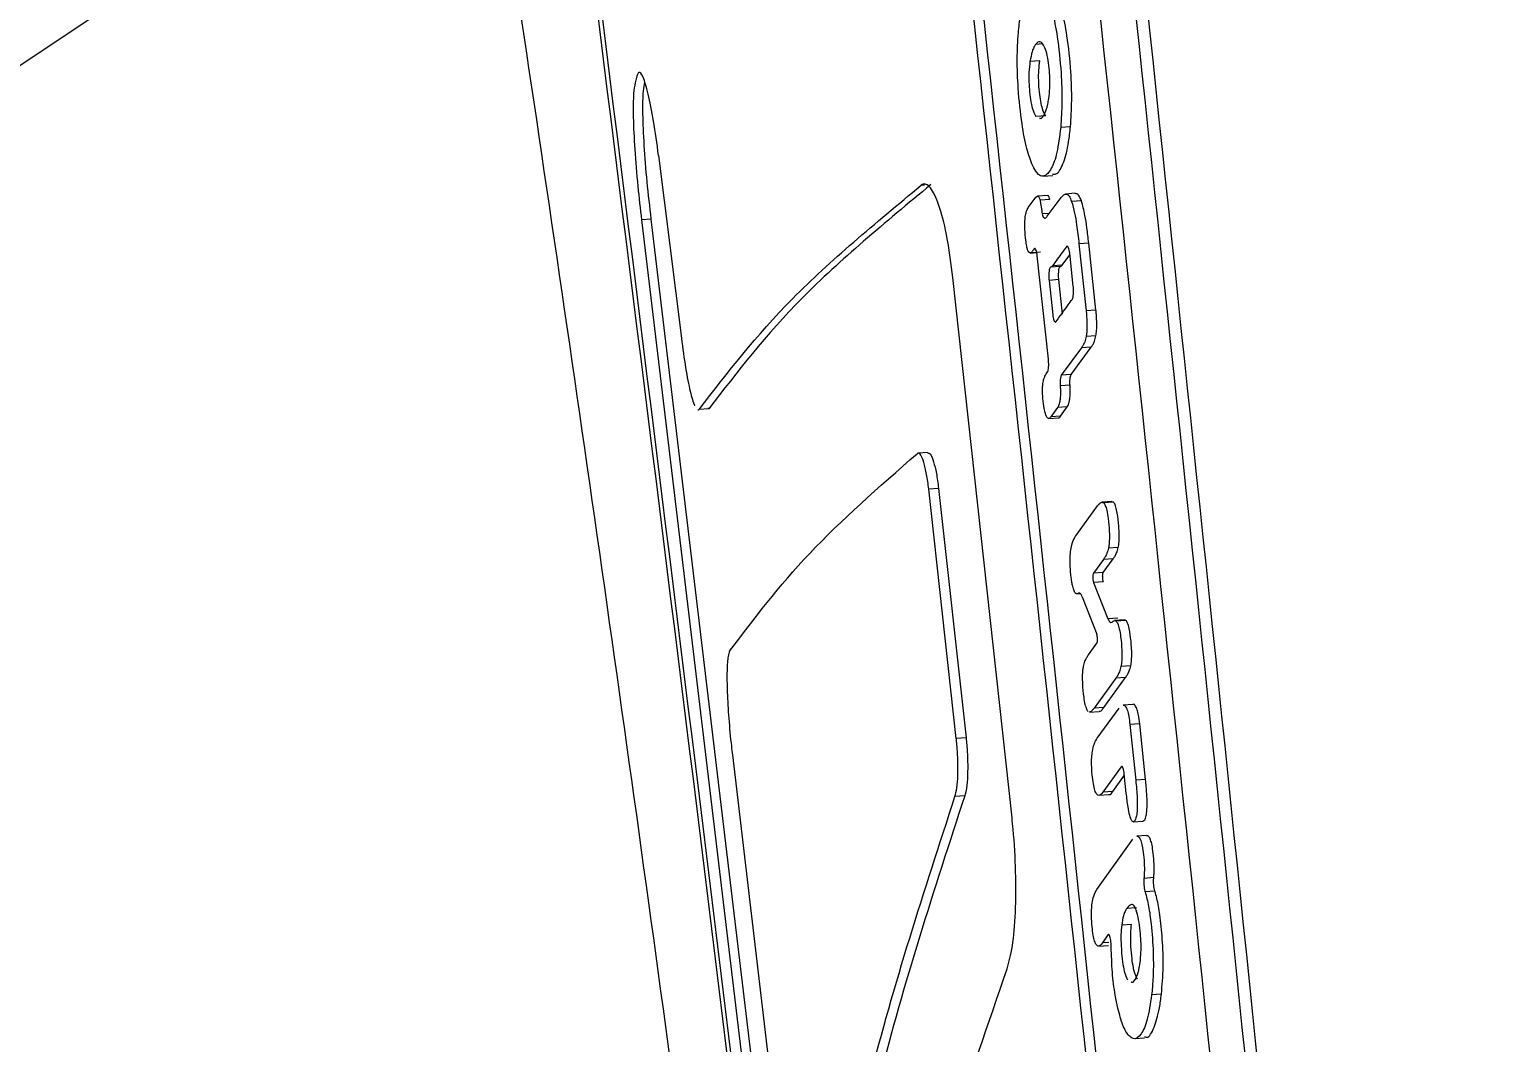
# Model space of a CAD drawing. Header units: millimetres. Extents: x -6523 to 7556, y -5559 to 6101.
# Drawn here: x -2133.5 to -2103.78, y 761.68 to 782.39 of the extents above; entities that cross this region are included whole.
import ezdxf

# ---------------------------------------------------------------- set-up
doc = ezdxf.new("R2010")
doc.units = ezdxf.units.MM
doc.layers.add('DIKOM_ОБЪЕКТ', color=7, linetype='Continuous')
doc.layers.add('DIKOM_РАЗМЕР_ЗОНА', color=7, linetype='Continuous')
doc.styles.add('style1', font='arial.ttf', dxfattribs={"width": 0.8})
doc.dimstyles.new('1-50', dxfattribs={"dimtxt": 300, "dimasz": 200, "dimexe": 100, "dimexo": 0, "dimgap": 100, "dimtad": 1, "dimtxsty": 'style1', "dimcen": 200, "dimclrd": 7, "dimclre": 7, "dimclrt": 7, "dimadec": 1, "dimazin": 2, "dimtfac": 1, "dimtmove": 0, "dimatfit": 2, "dimfxl": 0, "dimlwd": 25, "dimlwe": 18, "dimarcsym": 0})

# ---------------------------------------------------------------- blocks, each defined once
blk = doc.blocks.new('*D13')
at = {"layer": 'Defpoints', "color": 0, "transparency": 16777216}
for p in [(-2358.182, 6101.03), (4341.706, -4605.145), (7455.882, -4605.145)]:
    blk.add_point(p, dxfattribs=at)
at = {"layer": 'DIKOM_РАЗМЕР_ЗОНА', "color": 7, "lineweight": 18, "transparency": 16777216}
for p, q in [((-2358.182, 6101.03), (7555.882, 6101.03)), ((4341.706, -4605.145), (7555.882, -4605.145))]:
    blk.add_line(p, q, dxfattribs=at)
at = {"layer": 'DIKOM_РАЗМЕР_ЗОНА', "color": 7, "lineweight": 25, "transparency": 16777216}
blk.add_line((7455.882, 5701.03), (7455.882, -4205.145), dxfattribs=at)
at = {"layer": 'DIKOM_РАЗМЕР_ЗОНА', "color": 7, "transparency": 16777216}
for points in [[(7389.215, 5701.03), (7522.548, 5701.03), (7455.882, 6101.03)], [(7389.215, -4205.145), (7522.548, -4205.145), (7455.882, -4605.145)]]:
    blk.add_solid(points, dxfattribs=at)
at = {"layer": 'DIKOM_РАЗМЕР_ЗОНА', "color": 7, "transparency": 16777216, "insert": (7222.71, 375.606), "char_height": 300, "attachment_point": 5, "rotation": 90, "style": 'style1'}
blk.add_mtext('10700', dxfattribs=at)

msp = doc.modelspace()

# ---------------------------------------------------------------- linework, layer by layer
at = {"layer": 'DIKOM_ОБЪЕКТ', "color": 7, "linetype": 'Continuous', "lineweight": 15}
for p, q in [((-2112.794, 782.093), (-2112.941, 782.083)), ((-2112.855, 781.744), (-2113.055, 781.73)), ((-2121.086, 781.431), (-2121.122, 781.297)), ((-2112.734, 780.623), (-2112.934, 780.609)), ((-2112.228, 780.4), (-2112.428, 780.386)), ((-2120.642, 779.813), (-2120.177, 776.082)), ((-2115.208, 779.209), (-2115.279, 779.204)), ((-2112.791, 779.389), (-2112.591, 779.403)), ((-2113.09, 778.748), (-2112.951, 778.943)), ((-2112.703, 778.995), (-2112.903, 778.981)), ((-2112.649, 778.91), (-2112.849, 778.896)), ((-2112.704, 778.57), (-2112.421, 778.956)), ((-2112.13, 779.039), (-2112.33, 779.025)), ((-2112.661, 778.629), (-2112.805, 778.619)), ((-2112.004, 778.887), (-2112.204, 778.873)), ((-2120.79, 778.508), (-2120.988, 778.494)), ((-2120.988, 778.494), (-2116.549, 741.355)), ((-2116.35, 741.369), (-2120.79, 778.508)), ((-2111.855, 778.023), (-2112.055, 778.009)), ((-2111.708, 776.649), (-2111.855, 778.023)), ((-2113.048, 777.819), (-2112.917, 777.828)), ((-2112.838, 777.836), (-2113.038, 777.822)), ((-2112.678, 775.647), (-2112.906, 777.759)), ((-2112.395, 777.573), (-2112.24, 777.784)), ((-2112.284, 777.943), (-2112.315, 777.941)), ((-2112.17, 777.133), (-2112.236, 777.757)), ((-2112.055, 778.009), (-2111.909, 776.636)), ((-2112.437, 777.541), (-2112.637, 777.527)), ((-2112.395, 777.573), (-2112.595, 777.559)), ((-2113.422, 766.275), (-2114.629, 777.321)), ((-2112.465, 777.275), (-2112.665, 777.261)), ((-2112.665, 777.261), (-2112.59, 776.558)), ((-2112.39, 776.572), (-2112.465, 777.275)), ((-2111.708, 776.649), (-2111.909, 776.636)), ((-2111.708, 776.127), (-2111.908, 776.113)), ((-2112.005, 775.88), (-2112.415, 775.32)), ((-2112.215, 775.334), (-2111.805, 775.894)), ((-2111.805, 775.894), (-2112.005, 775.88)), ((-2112.237, 775.12), (-2112.437, 775.106)), ((-2112.215, 775.334), (-2112.415, 775.32)), ((-2119.613, 774.638), (-2119.811, 774.625)), ((-2119.613, 774.638), (-2119.639, 774.647)), ((-2112.672, 774.436), (-2112.472, 774.45)), ((-2112.493, 774.661), (-2112.629, 774.47)), ((-2112.429, 774.484), (-2112.629, 774.47)), ((-2112.293, 774.675), (-2112.493, 774.661)), ((-2112.429, 774.484), (-2112.293, 774.675)), ((-2115.142, 773.742), (-2115.341, 773.728)), ((-2114.924, 773.008), (-2115.123, 772.994)), ((-2114.56, 767.899), (-2115.123, 772.994)), ((-2114.924, 773.008), (-2114.361, 767.913)), ((-2111.382, 772.742), (-2111.583, 772.728)), ((-2111.351, 772.731), (-2111.552, 772.717)), ((-2111.351, 772.731), (-2111.382, 772.737)), ((-2112.121, 772.038), (-2111.673, 772.654)), ((-2111.252, 771.803), (-2111.452, 771.79)), ((-2111.556, 771.554), (-2111.759, 771.278)), ((-2111.559, 771.292), (-2111.356, 771.568)), ((-2111.356, 771.568), (-2111.556, 771.554)), ((-2111.559, 771.292), (-2111.759, 771.278)), ((-2111.555, 771.101), (-2111.755, 771.087)), ((-2111.755, 771.087), (-2111.463, 770.347)), ((-2112.096, 770.856), (-2112.032, 770.861)), ((-2111.988, 770.795), (-2111.69, 770.033)), ((-2111.263, 770.361), (-2111.463, 770.347)), ((-2111.126, 770.322), (-2111.327, 770.308)), ((-2111.096, 770.311), (-2111.296, 770.297)), ((-2111.862, 769.606), (-2111.689, 769.846)), ((-2111.301, 769.134), (-2111.747, 768.518)), ((-2111.547, 768.532), (-2111.101, 769.148)), ((-2111.101, 769.148), (-2111.301, 769.134)), ((-2110.996, 769.384), (-2111.196, 769.37)), ((-2111.547, 768.532), (-2111.747, 768.518)), ((-2111.681, 767.903), (-2111.236, 768.519)), ((-2110.954, 768.596), (-2111.154, 768.582)), ((-2111.839, 768.438), (-2111.639, 768.452)), ((-2114.361, 767.913), (-2114.56, 767.899)), ((-2110.814, 768.201), (-2111.014, 768.187)), ((-2111.014, 768.187), (-2110.894, 767.045)), ((-2110.694, 767.059), (-2110.814, 768.201)), ((-2119.134, 767.565), (-2117.801, 756.32)), ((-2111.191, 767.321), (-2111.565, 766.802)), ((-2111.171, 767.322), (-2111.191, 767.321)), ((-2111.365, 766.816), (-2111.126, 767.148)), ((-2111.088, 766.782), (-2111.129, 767.175)), ((-2110.694, 767.059), (-2110.894, 767.045)), ((-2114.388, 766.729), (-2114.587, 766.715)), ((-2111.645, 766.738), (-2111.445, 766.752)), ((-2111.365, 766.816), (-2111.565, 766.802)), ((-2110.947, 766.196), (-2110.747, 766.21)), ((-2111.688, 764.812), (-2110.954, 765.84)), ((-2110.674, 765.916), (-2110.874, 765.902)), ((-2110.527, 765.056), (-2110.727, 765.042)), ((-2110.504, 764.778), (-2110.704, 764.764)), ((-2110.878, 764.44), (-2111.078, 764.426)), ((-2110.982, 764.098), (-2111.182, 764.084)), ((-2111.462, 763.885), (-2111.576, 763.721)), ((-2111.447, 763.886), (-2111.462, 763.885)), ((-2111.654, 763.657), (-2111.454, 763.671)), ((-2111.447, 763.73), (-2111.576, 763.721)), ((-2110.37, 762.676), (-2110.57, 762.662)), ((-2110.915, 761.766), (-2110.714, 761.78))]:
    msp.add_line(p, q, dxfattribs=at)
at = {"layer": 'DIKOM_ОБЪЕКТ', "color": 7, "linetype": 'Continuous', "lineweight": 15, "flags": 128}
msp.add_lwpolyline([(-2125.148, 793.659), (-2125.096, 792.271), (-2125.385, 790.71), (-2126.032, 789.119), (-2127.031, 787.513), (-2128.373, 785.906), (-2130.046, 784.314), (-2132.035, 782.75), (-2134.321, 781.229), (-2136.884, 779.764), (-2139.701, 778.37), (-2142.745, 777.059), (-2145.988, 775.842), (-2149.402, 774.732), (-2152.956, 773.737), (-2156.616, 772.867)], dxfattribs=at)
at = {"layer": 'DIKOM_ОБЪЕКТ', "color": 7, "linetype": 'Continuous', "lineweight": 15}
for points, knots in [([(-2101.535, 688.066), (-2102.477, 698.982), (-2105.666, 735.93), (-2109.588, 772.827), (-2112.351, 798.823)], [0, 0, 0, 0, 0.295436, 1, 1, 1, 1]), ([(-2101.776, 688.066), (-2102.709, 698.893), (-2105.883, 735.752), (-2109.805, 772.559), (-2112.576, 798.554)], [0, 0, 0, 0, 0.2937248, 1, 1, 1, 1]), ([(-2125.935, 798.509), (-2125.478, 795.672), (-2124.43, 789.168), (-2122.867, 778.797), (-2121.232, 767.425), (-2119.664, 755.862), (-2118.162, 744.125), (-2116.73, 732.22), (-2115.369, 720.159), (-2114.087, 707.945), (-2113.029, 697.244), (-2112.434, 690.578), (-2112.209, 688.066)], [0, 0, 0, 0, 0.081496, 0.186806, 0.29255, 0.398703, 0.505243, 0.612145, 0.719386, 0.826945, 0.934799, 1, 1, 1, 1]), ([(-2102.484, 688.066), (-2103.387, 698.625), (-2106.519, 735.218), (-2110.443, 771.755), (-2113.235, 797.75)], [0, 0, 0, 0, 0.288549, 1, 1, 1, 1]), ([(-2104.828, 688.066), (-2105.679, 697.657), (-2107.653, 719.882), (-2111.141, 754.714), (-2113.909, 779.944), (-2115.292, 792.558)], [0, 0, 0, 0, 0.275129, 0.637564, 1, 1, 1, 1]), ([(-2115.093, 792.572), (-2113.709, 779.961), (-2110.943, 754.739), (-2107.454, 719.902), (-2105.479, 697.669), (-2104.627, 688.066)], [0, 0, 0, 0, 0.362286, 0.724572, 1, 1, 1, 1]), ([(-2122.253, 790.071), (-2122.286, 789.882), (-2122.362, 789.457), (-2122.366, 788.134), (-2122.265, 786.301), (-2122.084, 784.285), (-2121.924, 782.992), (-2121.85, 782.395)], [0, 0, 0, 0, 0.171946, 0.386298, 0.600792, 0.815558, 1, 1, 1, 1]), ([(-2113.293, 782.322), (-2113.28, 782.44), (-2113.25, 782.737), (-2113.17, 783.05), (-2113.098, 783.17), (-2113.067, 783.22)], [0, 0, 0, 0, 0.274835, 0.694603, 1, 1, 1, 1]), ([(-2112.72, 783.089), (-2112.677, 782.982), (-2112.592, 782.767), (-2112.485, 782.2), (-2112.418, 781.563), (-2112.393, 780.905), (-2112.417, 780.558), (-2112.428, 780.386)], [0, 0, 0, 0, 0.1922442, 0.384875, 0.6283469, 0.8166277, 1, 1, 1, 1]), ([(-2112.228, 780.4), (-2112.216, 780.575), (-2112.193, 780.924), (-2112.218, 781.585), (-2112.285, 782.218), (-2112.392, 782.783), (-2112.477, 782.996), (-2112.52, 783.102)], [0, 0, 0, 0, 0.186515, 0.373246, 0.61718, 0.808051, 1, 1, 1, 1]), ([(-2121.797, 782.652), (-2120.163, 769.578), (-2116.897, 743.432), (-2113.523, 711.893), (-2111.97, 693.422), (-2111.52, 688.066)], [0, 0, 0, 0, 0.4152222, 0.8304415, 1, 1, 1, 1]), ([(-2121.85, 782.395), (-2120.213, 769.322), (-2116.939, 743.177), (-2113.569, 711.723), (-2112.025, 693.337), (-2111.583, 688.066)], [0, 0, 0, 0, 0.4163411, 0.8326791, 1, 1, 1, 1]), ([(-2112.999, 779.6), (-2113.041, 779.708), (-2113.125, 779.924), (-2113.23, 780.491), (-2113.298, 781.129), (-2113.325, 781.792), (-2113.303, 782.147), (-2113.293, 782.322)], [0, 0, 0, 0, 0.192101, 0.384577, 0.623482, 0.813342, 1, 1, 1, 1]), ([(-2112.941, 782.083), (-2112.953, 782.063), (-2112.978, 782.025), (-2113.019, 781.919), (-2113.041, 781.803), (-2113.055, 781.73)], [0, 0, 0, 0, 0.273051, 0.546198, 1, 1, 1, 1]), ([(-2112.791, 782.09), (-2112.805, 782.106), (-2112.834, 782.137), (-2112.886, 782.142), (-2112.92, 782.105), (-2112.941, 782.083)], [0, 0, 0, 0, 0.278523, 0.553876, 1, 1, 1, 1]), ([(-2112.671, 780.976), (-2112.662, 781.044), (-2112.648, 781.168), (-2112.647, 781.391), (-2112.662, 781.605), (-2112.691, 781.816), (-2112.736, 781.997), (-2112.772, 782.059), (-2112.791, 782.09)], [0, 0, 0, 0, 0.185154, 0.334294, 0.483313, 0.644519, 0.818762, 1, 1, 1, 1]), ([(-2113.055, 781.73), (-2113.063, 781.662), (-2113.078, 781.539), (-2113.08, 781.316), (-2113.065, 781.103), (-2113.037, 780.894), (-2112.992, 780.705), (-2112.954, 780.643), (-2112.934, 780.609)], [0, 0, 0, 0, 0.185402, 0.33156, 0.477642, 0.633562, 0.801363, 1, 1, 1, 1]), ([(-2112.734, 780.623), (-2112.756, 780.662), (-2112.794, 780.725), (-2112.838, 780.914), (-2112.865, 781.116), (-2112.88, 781.34), (-2112.877, 781.566), (-2112.863, 781.684), (-2112.855, 781.744)], [0, 0, 0, 0, 0.219752, 0.366235, 0.512356, 0.678089, 0.835692, 1, 1, 1, 1]), ([(-2121.122, 781.297), (-2121.133, 781.233), (-2121.159, 781.083), (-2121.164, 780.616), (-2121.134, 779.952), (-2121.073, 779.207), (-2121.016, 778.723), (-2120.988, 778.494)], [0, 0, 0, 0, 0.1626257, 0.377109, 0.5917049, 0.8064489, 1, 1, 1, 1]), ([(-2120.642, 779.813), (-2120.676, 780.055), (-2120.742, 780.539), (-2120.855, 781.1), (-2120.96, 781.449), (-2121.04, 781.547), (-2121.073, 781.464), (-2121.086, 781.431)], [0, 0, 0, 0, 0.21476, 0.429567, 0.644334, 0.858986, 1, 1, 1, 1]), ([(-2120.79, 778.508), (-2120.82, 778.763), (-2120.88, 779.273), (-2120.94, 780.038), (-2120.967, 780.689), (-2120.958, 781.12), (-2120.933, 781.257), (-2120.923, 781.311)], [0, 0, 0, 0, 0.214786, 0.429636, 0.644483, 0.859233, 1, 1, 1, 1]), ([(-2112.859, 780.577), (-2112.853, 780.574), (-2112.816, 780.554), (-2112.756, 780.65), (-2112.7, 780.8), (-2112.677, 780.935), (-2112.671, 780.976)], [0, 0, 0, 0, 0.077607, 0.473003, 0.842126, 1, 1, 1, 1]), ([(-2112.593, 779.429), (-2112.564, 779.429), (-2112.481, 779.428), (-2112.365, 779.648), (-2112.272, 780.002), (-2112.24, 780.294), (-2112.228, 780.4)], [0, 0, 0, 0, 0.182127, 0.51653, 0.825214, 1, 1, 1, 1]), ([(-2112.428, 780.386), (-2112.451, 780.204), (-2112.496, 779.84), (-2112.621, 779.515), (-2112.762, 779.359), (-2112.896, 779.408), (-2112.972, 779.549), (-2112.999, 779.6)], [0, 0, 0, 0, 0.21597, 0.431611, 0.666624, 0.880595, 1, 1, 1, 1]), ([(-2119.811, 774.625), (-2119.234, 775.376), (-2118.077, 776.88), (-2116.212, 778.429), (-2115.279, 779.204)], [0, 0, 0, 0, 0.499558, 1, 1, 1, 1]), ([(-2115.079, 779.218), (-2116.011, 778.444), (-2117.877, 776.895), (-2119.034, 775.391), (-2119.613, 774.638)], [0, 0, 0, 0, 0.499555, 1, 1, 1, 1]), ([(-2114.629, 777.321), (-2114.664, 777.594), (-2114.736, 778.141), (-2114.894, 778.771), (-2115.066, 779.165), (-2115.198, 779.254), (-2115.264, 779.213), (-2115.279, 779.204)], [0, 0, 0, 0, 0.232935, 0.465902, 0.699539, 0.934172, 1, 1, 1, 1]), ([(-2112.951, 778.943), (-2112.94, 778.956), (-2112.919, 778.983), (-2112.889, 778.985), (-2112.864, 778.951), (-2112.854, 778.914), (-2112.849, 778.896)], [0, 0, 0, 0, 0.338702, 0.680041, 0.844372, 1, 1, 1, 1]), ([(-2112.649, 778.91), (-2112.654, 778.927), (-2112.663, 778.962), (-2112.683, 778.992), (-2112.696, 778.992), (-2112.703, 778.992)], [0, 0, 0, 0, 0.290838, 0.580463, 1, 1, 1, 1]), ([(-2112.421, 778.956), (-2112.384, 778.994), (-2112.332, 779.047), (-2112.255, 778.992), (-2112.222, 778.913), (-2112.204, 778.873)], [0, 0, 0, 0, 0.534442, 0.758971, 1, 1, 1, 1]), ([(-2112.004, 778.887), (-2112.024, 778.932), (-2112.065, 779.028), (-2112.107, 779.031), (-2112.129, 779.033)], [0, 0, 0, 0, 0.475722, 1, 1, 1, 1]), ([(-2113.038, 777.822), (-2113.052, 777.82), (-2113.074, 777.818), (-2113.103, 777.879), (-2113.125, 777.963), (-2113.144, 778.106), (-2113.158, 778.272), (-2113.161, 778.442), (-2113.152, 778.573), (-2113.128, 778.684), (-2113.104, 778.725), (-2113.09, 778.748)], [0, 0, 0, 0, 0.139861, 0.213823, 0.288053, 0.379082, 0.533557, 0.632661, 0.732363, 0.844255, 1, 1, 1, 1]), ([(-2112.849, 778.896), (-2112.845, 778.873), (-2112.838, 778.826), (-2112.823, 778.734), (-2112.812, 778.665), (-2112.805, 778.619)], [0, 0, 0, 0, 0.254733, 0.509545, 1, 1, 1, 1]), ([(-2112.805, 778.619), (-2112.8, 778.601), (-2112.791, 778.566), (-2112.77, 778.534), (-2112.74, 778.528), (-2112.717, 778.555), (-2112.704, 778.57)], [0, 0, 0, 0, 0.1538, 0.306854, 0.58498, 1, 1, 1, 1]), ([(-2112.204, 778.873), (-2112.183, 778.797), (-2112.144, 778.658), (-2112.095, 778.356), (-2112.07, 778.139), (-2112.055, 778.009)], [0, 0, 0, 0, 0.327803, 0.596035, 1, 1, 1, 1]), ([(-2111.855, 778.023), (-2111.867, 778.127), (-2111.889, 778.321), (-2111.935, 778.631), (-2111.979, 778.792), (-2112.004, 778.887)], [0, 0, 0, 0, 0.322897, 0.602605, 1, 1, 1, 1]), ([(-2112.967, 777.906), (-2112.977, 777.893), (-2112.993, 777.871), (-2113.017, 777.841), (-2113.031, 777.828), (-2113.038, 777.822)], [0, 0, 0, 0, 0.415138, 0.707207, 1, 1, 1, 1]), ([(-2112.906, 777.759), (-2112.908, 777.778), (-2112.913, 777.818), (-2112.925, 777.869), (-2112.94, 777.904), (-2112.955, 777.918), (-2112.963, 777.91), (-2112.967, 777.906)], [0, 0, 0, 0, 0.177038, 0.391096, 0.605759, 0.821815, 1, 1, 1, 1]), ([(-2112.315, 777.941), (-2112.343, 777.904), (-2112.437, 777.776), (-2112.53, 777.649), (-2112.595, 777.559)], [0, 0, 0, 0, 0.293086, 1, 1, 1, 1]), ([(-2112.236, 777.757), (-2112.241, 777.799), (-2112.249, 777.863), (-2112.266, 777.926), (-2112.283, 777.955), (-2112.299, 777.959), (-2112.31, 777.947), (-2112.315, 777.941)], [0, 0, 0, 0, 0.3100595, 0.4667269, 0.6241974, 0.8171816, 1, 1, 1, 1]), ([(-2112.637, 777.527), (-2112.637, 777.527), (-2112.641, 777.526), (-2112.653, 777.515), (-2112.663, 777.476), (-2112.67, 777.419), (-2112.672, 777.351), (-2112.669, 777.296), (-2112.666, 777.267), (-2112.665, 777.261)], [0, 0, 0, 0, 0.004167, 0.194067, 0.384034, 0.573573, 0.761801, 0.948923, 1, 1, 1, 1]), ([(-2112.595, 777.559), (-2112.599, 777.554), (-2112.606, 777.546), (-2112.619, 777.533), (-2112.63, 777.529), (-2112.637, 777.527)], [0, 0, 0, 0, 0.258005, 0.515862, 1, 1, 1, 1]), ([(-2112.465, 777.275), (-2112.466, 777.281), (-2112.469, 777.309), (-2112.471, 777.363), (-2112.47, 777.431), (-2112.464, 777.488), (-2112.453, 777.527), (-2112.443, 777.539), (-2112.438, 777.541), (-2112.437, 777.541)], [0, 0, 0, 0, 0.046694, 0.23305, 0.419346, 0.606282, 0.794615, 0.984066, 1, 1, 1, 1]), ([(-2112.437, 777.541), (-2112.433, 777.542), (-2112.426, 777.544), (-2112.412, 777.553), (-2112.402, 777.565), (-2112.395, 777.573)], [0, 0, 0, 0, 0.258252, 0.515987, 1, 1, 1, 1]), ([(-2112.189, 776.875), (-2112.188, 776.877), (-2112.182, 776.887), (-2112.173, 776.917), (-2112.166, 776.973), (-2112.163, 777.041), (-2112.166, 777.096), (-2112.169, 777.126), (-2112.17, 777.133)], [0, 0, 0, 0, 0.07153, 0.28855, 0.505052, 0.720116, 0.933684, 1, 1, 1, 1]), ([(-2112.527, 776.412), (-2112.443, 776.528), (-2112.331, 776.682), (-2112.218, 776.837), (-2112.189, 776.875)], [0, 0, 0, 0, 0.752653, 1, 1, 1, 1]), ([(-2112.59, 776.558), (-2112.587, 776.536), (-2112.581, 776.493), (-2112.568, 776.44), (-2112.557, 776.422), (-2112.552, 776.413)], [0, 0, 0, 0, 0.332463, 0.665369, 1, 1, 1, 1]), ([(-2111.909, 776.636), (-2111.902, 776.56), (-2111.89, 776.437), (-2111.89, 776.263), (-2111.898, 776.167), (-2111.906, 776.123), (-2111.908, 776.113)], [0, 0, 0, 0, 0.406582, 0.666024, 0.926481, 1, 1, 1, 1]), ([(-2111.708, 776.127), (-2111.702, 776.163), (-2111.692, 776.234), (-2111.689, 776.39), (-2111.696, 776.531), (-2111.705, 776.621), (-2111.708, 776.649)], [0, 0, 0, 0, 0.253805, 0.508043, 0.841762, 1, 1, 1, 1]), ([(-2112.538, 776.405), (-2112.538, 776.405), (-2112.534, 776.402), (-2112.531, 776.407), (-2112.527, 776.412)], [0, 0, 0, 0, 0.1072435, 1, 1, 1, 1]), ([(-2120.177, 776.082), (-2120.149, 775.873), (-2120.092, 775.453), (-2119.995, 774.954), (-2119.936, 774.781), (-2119.906, 774.694)], [0, 0, 0, 0, 0.333267, 0.666664, 1, 1, 1, 1]), ([(-2111.908, 776.113), (-2111.917, 776.076), (-2111.935, 776.001), (-2111.969, 775.933), (-2111.993, 775.898), (-2112.005, 775.88)], [0, 0, 0, 0, 0.33666, 0.666152, 1, 1, 1, 1]), ([(-2111.805, 775.894), (-2111.793, 775.912), (-2111.769, 775.947), (-2111.735, 776.015), (-2111.717, 776.089), (-2111.708, 776.127)], [0, 0, 0, 0, 0.332497, 0.661241, 1, 1, 1, 1]), ([(-2112.696, 775.39), (-2112.694, 775.392), (-2112.689, 775.401), (-2112.68, 775.43), (-2112.674, 775.487), (-2112.672, 775.554), (-2112.674, 775.61), (-2112.678, 775.64), (-2112.678, 775.647)], [0, 0, 0, 0, 0.063644, 0.282334, 0.50053, 0.717424, 0.932934, 1, 1, 1, 1]), ([(-2112.761, 775.274), (-2112.757, 775.284), (-2112.745, 775.313), (-2112.723, 775.348), (-2112.705, 775.376), (-2112.696, 775.39)], [0, 0, 0, 0, 0.20044, 0.599909, 1, 1, 1, 1]), ([(-2112.629, 774.47), (-2112.645, 774.452), (-2112.67, 774.424), (-2112.71, 774.455), (-2112.74, 774.529), (-2112.769, 774.662), (-2112.788, 774.81), (-2112.8, 774.96), (-2112.8, 775.069), (-2112.791, 775.171), (-2112.776, 775.234), (-2112.764, 775.266), (-2112.761, 775.274)], [0, 0, 0, 0, 0.172938, 0.275158, 0.378128, 0.469819, 0.626656, 0.704551, 0.783073, 0.852766, 0.961725, 1, 1, 1, 1]), ([(-2112.437, 775.106), (-2112.435, 775.056), (-2112.431, 774.966), (-2112.437, 774.846), (-2112.453, 774.745), (-2112.474, 774.69), (-2112.489, 774.667), (-2112.493, 774.661)], [0, 0, 0, 0, 0.233733, 0.423041, 0.612274, 0.898275, 1, 1, 1, 1]), ([(-2112.415, 775.32), (-2112.415, 775.319), (-2112.42, 775.312), (-2112.429, 775.289), (-2112.437, 775.237), (-2112.44, 775.173), (-2112.438, 775.128), (-2112.437, 775.106)], [0, 0, 0, 0, 0.02091, 0.272517, 0.523849, 0.773841, 1, 1, 1, 1]), ([(-2112.293, 774.675), (-2112.278, 774.701), (-2112.256, 774.742), (-2112.237, 774.861), (-2112.231, 774.983), (-2112.235, 775.073), (-2112.237, 775.12)], [0, 0, 0, 0, 0.3818, 0.57919, 0.777376, 1, 1, 1, 1]), ([(-2112.237, 775.12), (-2112.238, 775.129), (-2112.239, 775.161), (-2112.239, 775.216), (-2112.234, 775.276), (-2112.225, 775.316), (-2112.218, 775.328), (-2112.215, 775.334)], [0, 0, 0, 0, 0.093885, 0.34042, 0.587421, 0.836067, 1, 1, 1, 1]), ([(-2119.837, 774.617), (-2119.834, 774.614), (-2119.824, 774.601), (-2119.817, 774.615), (-2119.811, 774.625)], [0, 0, 0, 0, 0.268867, 1, 1, 1, 1]), ([(-2112.472, 774.455), (-2112.469, 774.454), (-2112.454, 774.447), (-2112.44, 774.468), (-2112.429, 774.484)], [0, 0, 0, 0, 0.200266, 1, 1, 1, 1]), ([(-2119.19, 769.682), (-2118.691, 770.345), (-2117.693, 771.673), (-2116.14, 773.037), (-2115.362, 773.719)], [0, 0, 0, 0, 0.499652, 1, 1, 1, 1]), ([(-2115.123, 772.994), (-2115.136, 773.099), (-2115.164, 773.309), (-2115.222, 773.552), (-2115.285, 773.704), (-2115.333, 773.738), (-2115.357, 773.722), (-2115.362, 773.719)], [0, 0, 0, 0, 0.233151, 0.466434, 0.700243, 0.934699, 1, 1, 1, 1]), ([(-2115.141, 773.732), (-2115.126, 773.731), (-2115.098, 773.73), (-2115.048, 773.631), (-2114.994, 773.457), (-2114.949, 773.223), (-2114.93, 773.062), (-2114.924, 773.008)], [0, 0, 0, 0, 0.195408, 0.357619, 0.613666, 0.869782, 1, 1, 1, 1]), ([(-2111.673, 772.654), (-2111.661, 772.67), (-2111.635, 772.701), (-2111.595, 772.734), (-2111.566, 772.723), (-2111.552, 772.717)], [0, 0, 0, 0, 0.328692, 0.659922, 1, 1, 1, 1]), ([(-2111.552, 772.717), (-2111.54, 772.702), (-2111.517, 772.673), (-2111.483, 772.557), (-2111.453, 772.372), (-2111.434, 772.167), (-2111.431, 771.974), (-2111.439, 771.861), (-2111.449, 771.808), (-2111.452, 771.79)], [0, 0, 0, 0, 0.135604, 0.27164, 0.436333, 0.673536, 0.802956, 0.933057, 1, 1, 1, 1]), ([(-2111.252, 771.803), (-2111.246, 771.84), (-2111.234, 771.912), (-2111.23, 772.068), (-2111.241, 772.272), (-2111.264, 772.473), (-2111.298, 772.633), (-2111.327, 772.704), (-2111.345, 772.724), (-2111.351, 772.731)], [0, 0, 0, 0, 0.1279, 0.256271, 0.412683, 0.653223, 0.789978, 0.927412, 1, 1, 1, 1]), ([(-2112.121, 770.864), (-2112.132, 770.877), (-2112.154, 770.904), (-2112.18, 770.992), (-2112.199, 771.09), (-2112.218, 771.225), (-2112.234, 771.394), (-2112.238, 771.579), (-2112.228, 771.735), (-2112.196, 771.899), (-2112.156, 771.987), (-2112.126, 772.03), (-2112.121, 772.038)], [0, 0, 0, 0, 0.087617, 0.175616, 0.226792, 0.293803, 0.428821, 0.519445, 0.610275, 0.730479, 0.947993, 1, 1, 1, 1]), ([(-2111.452, 771.79), (-2111.462, 771.752), (-2111.482, 771.677), (-2111.519, 771.609), (-2111.544, 771.572), (-2111.556, 771.554)], [0, 0, 0, 0, 0.341624, 0.669285, 1, 1, 1, 1]), ([(-2111.356, 771.568), (-2111.343, 771.587), (-2111.318, 771.624), (-2111.282, 771.693), (-2111.262, 771.766), (-2111.252, 771.803)], [0, 0, 0, 0, 0.337696, 0.664958, 1, 1, 1, 1]), ([(-2111.759, 771.278), (-2111.759, 771.277), (-2111.762, 771.272), (-2111.766, 771.258), (-2111.77, 771.231), (-2111.771, 771.197), (-2111.77, 771.161), (-2111.766, 771.127), (-2111.761, 771.102), (-2111.757, 771.091), (-2111.755, 771.087)], [0, 0, 0, 0, 0.038866, 0.185878, 0.332515, 0.478535, 0.623456, 0.767918, 0.911975, 1, 1, 1, 1]), ([(-2111.555, 771.101), (-2111.558, 771.107), (-2111.562, 771.121), (-2111.567, 771.151), (-2111.57, 771.186), (-2111.571, 771.221), (-2111.569, 771.253), (-2111.566, 771.278), (-2111.559, 771.289), (-2111.559, 771.292), (-2111.559, 771.292)], [0, 0, 0, 0, 0.1297357, 0.2751976, 0.4196767, 0.5637734, 0.707973, 0.8529716, 0.9994949, 1, 1, 1, 1]), ([(-2112.065, 770.868), (-2112.07, 770.865), (-2112.081, 770.859), (-2112.1, 770.854), (-2112.113, 770.86), (-2112.121, 770.864)], [0, 0, 0, 0, 0.297578, 0.595736, 1, 1, 1, 1]), ([(-2111.988, 770.795), (-2111.999, 770.818), (-2112.023, 770.868), (-2112.049, 770.878), (-2112.063, 770.87), (-2112.065, 770.868)], [0, 0, 0, 0, 0.427245, 0.916541, 1, 1, 1, 1]), ([(-2111.463, 770.347), (-2111.451, 770.321), (-2111.425, 770.269), (-2111.396, 770.265), (-2111.381, 770.277), (-2111.379, 770.279)], [0, 0, 0, 0, 0.451796, 0.904451, 1, 1, 1, 1]), ([(-2111.379, 770.279), (-2111.37, 770.286), (-2111.353, 770.301), (-2111.325, 770.313), (-2111.306, 770.303), (-2111.296, 770.297)], [0, 0, 0, 0, 0.30981, 0.651407, 1, 1, 1, 1]), ([(-2111.296, 770.297), (-2111.284, 770.282), (-2111.261, 770.253), (-2111.227, 770.137), (-2111.198, 769.952), (-2111.178, 769.747), (-2111.176, 769.554), (-2111.184, 769.441), (-2111.193, 769.388), (-2111.196, 769.37)], [0, 0, 0, 0, 0.135517, 0.271614, 0.436299, 0.673504, 0.802954, 0.933054, 1, 1, 1, 1]), ([(-2111.096, 770.311), (-2111.105, 770.317), (-2111.115, 770.325), (-2111.125, 770.322), (-2111.126, 770.321)], [0, 0, 0, 0, 0.862745, 1, 1, 1, 1]), ([(-2110.996, 769.384), (-2110.99, 769.42), (-2110.979, 769.492), (-2110.975, 769.648), (-2110.986, 769.852), (-2111.009, 770.053), (-2111.043, 770.213), (-2111.072, 770.285), (-2111.089, 770.304), (-2111.096, 770.311)], [0, 0, 0, 0, 0.127913, 0.256296, 0.412749, 0.653332, 0.790083, 0.927508, 1, 1, 1, 1]), ([(-2111.689, 769.846), (-2111.688, 769.847), (-2111.685, 769.852), (-2111.681, 769.866), (-2111.677, 769.894), (-2111.676, 769.928), (-2111.678, 769.964), (-2111.681, 769.997), (-2111.686, 770.02), (-2111.689, 770.03), (-2111.69, 770.033)], [0, 0, 0, 0, 0.0432222, 0.1942398, 0.3451553, 0.4950763, 0.6440574, 0.7921651, 0.9404599, 1, 1, 1, 1]), ([(-2119.19, 769.682), (-2119.202, 769.654), (-2119.229, 769.587), (-2119.248, 769.304), (-2119.243, 768.859), (-2119.211, 768.314), (-2119.17, 767.866), (-2119.141, 767.623), (-2119.134, 767.565)], [0, 0, 0, 0, 0.144815, 0.342959, 0.541135, 0.739377, 0.93771, 1, 1, 1, 1]), ([(-2111.962, 769.371), (-2111.952, 769.408), (-2111.933, 769.482), (-2111.898, 769.551), (-2111.874, 769.587), (-2111.862, 769.606)], [0, 0, 0, 0, 0.342124, 0.669655, 1, 1, 1, 1]), ([(-2111.864, 768.447), (-2111.875, 768.46), (-2111.896, 768.486), (-2111.928, 768.593), (-2111.957, 768.771), (-2111.977, 768.974), (-2111.982, 769.169), (-2111.975, 769.291), (-2111.966, 769.349), (-2111.962, 769.371)], [0, 0, 0, 0, 0.12983, 0.260275, 0.41569, 0.654293, 0.785657, 0.91774, 1, 1, 1, 1]), ([(-2111.196, 769.37), (-2111.207, 769.332), (-2111.227, 769.258), (-2111.263, 769.189), (-2111.288, 769.152), (-2111.301, 769.134)], [0, 0, 0, 0, 0.341564, 0.669285, 1, 1, 1, 1]), ([(-2111.101, 769.148), (-2111.088, 769.167), (-2111.063, 769.204), (-2111.026, 769.273), (-2111.006, 769.346), (-2110.996, 769.384)], [0, 0, 0, 0, 0.337508, 0.664784, 1, 1, 1, 1]), ([(-2111.747, 768.518), (-2111.759, 768.502), (-2111.784, 768.471), (-2111.815, 768.439), (-2111.834, 768.443), (-2111.839, 768.444)], [0, 0, 0, 0, 0.424179, 0.834019, 1, 1, 1, 1]), ([(-2111.639, 768.458), (-2111.633, 768.457), (-2111.614, 768.453), (-2111.583, 768.485), (-2111.559, 768.517), (-2111.547, 768.532)], [0, 0, 0, 0, 0.1752908, 0.5857004, 1, 1, 1, 1]), ([(-2111.154, 768.578), (-2111.152, 768.579), (-2111.137, 768.591), (-2111.106, 768.563), (-2111.066, 768.488), (-2111.034, 768.35), (-2111.021, 768.242), (-2111.014, 768.187)], [0, 0, 0, 0, 0.0385218, 0.291463, 0.5470192, 0.7680634, 1, 1, 1, 1]), ([(-2110.814, 768.201), (-2110.821, 768.261), (-2110.834, 768.369), (-2110.865, 768.496), (-2110.903, 768.574), (-2110.934, 768.607), (-2110.951, 768.593), (-2110.954, 768.591)], [0, 0, 0, 0, 0.2515432, 0.4560297, 0.6606945, 0.9521662, 1, 1, 1, 1]), ([(-2114.361, 767.913), (-2114.352, 767.816), (-2114.332, 767.608), (-2114.324, 767.285), (-2114.336, 766.994), (-2114.361, 766.815), (-2114.382, 766.748), (-2114.388, 766.729)], [0, 0, 0, 0, 0.205711, 0.438739, 0.671933, 0.905684, 1, 1, 1, 1]), ([(-2114.587, 766.715), (-2114.573, 766.769), (-2114.545, 766.875), (-2114.526, 767.149), (-2114.526, 767.471), (-2114.542, 767.731), (-2114.557, 767.869), (-2114.56, 767.899)], [0, 0, 0, 0, 0.233515, 0.468133, 0.702256, 0.935725, 1, 1, 1, 1]), ([(-2111.565, 766.802), (-2111.594, 766.769), (-2111.634, 766.722), (-2111.692, 766.753), (-2111.731, 766.831), (-2111.763, 766.975), (-2111.786, 767.158), (-2111.799, 767.351), (-2111.795, 767.517), (-2111.778, 767.665), (-2111.741, 767.807), (-2111.703, 767.868), (-2111.681, 767.903)], [0, 0, 0, 0, 0.189114, 0.270718, 0.353164, 0.424996, 0.512482, 0.604427, 0.670324, 0.736013, 0.84638, 1, 1, 1, 1]), ([(-2111.129, 767.175), (-2111.132, 767.197), (-2111.137, 767.241), (-2111.151, 767.291), (-2111.166, 767.323), (-2111.18, 767.332), (-2111.188, 767.324), (-2111.191, 767.321)], [0, 0, 0, 0, 0.212295, 0.42505, 0.638699, 0.853989, 1, 1, 1, 1]), ([(-2110.894, 767.045), (-2110.883, 766.926), (-2110.866, 766.752), (-2110.861, 766.518), (-2110.869, 766.37), (-2110.891, 766.261), (-2110.923, 766.201), (-2110.959, 766.187), (-2110.992, 766.237), (-2111.024, 766.339), (-2111.058, 766.523), (-2111.077, 766.688), (-2111.088, 766.782)], [0, 0, 0, 0, 0.184072, 0.267235, 0.351294, 0.423594, 0.513004, 0.607005, 0.6733, 0.739464, 0.850667, 1, 1, 1, 1]), ([(-2110.747, 766.211), (-2110.735, 766.217), (-2110.71, 766.229), (-2110.682, 766.307), (-2110.666, 766.424), (-2110.661, 766.577), (-2110.669, 766.796), (-2110.685, 766.964), (-2110.694, 767.059)], [0, 0, 0, 0, 0.147628, 0.313122, 0.429192, 0.544894, 0.740771, 1, 1, 1, 1]), ([(-2114.388, 766.729), (-2115.016, 764.802), (-2116.273, 760.945), (-2116.945, 757.121), (-2117.281, 755.207)], [0, 0, 0, 0, 0.499613, 1, 1, 1, 1]), ([(-2111.446, 766.758), (-2111.441, 766.757), (-2111.413, 766.745), (-2111.387, 766.784), (-2111.365, 766.816)], [0, 0, 0, 0, 0.149662, 1, 1, 1, 1]), ([(-2117.479, 755.193), (-2117.144, 757.104), (-2116.473, 760.928), (-2115.216, 764.785), (-2114.587, 766.715)], [0, 0, 0, 0, 0.499614, 1, 1, 1, 1]), ([(-2113.521, 763.195), (-2113.482, 763.335), (-2113.405, 763.613), (-2113.345, 764.328), (-2113.339, 765.165), (-2113.377, 765.841), (-2113.414, 766.199), (-2113.422, 766.275)], [0, 0, 0, 0, 0.234416, 0.469259, 0.703558, 0.93697, 1, 1, 1, 1]), ([(-2110.873, 765.897), (-2110.871, 765.899), (-2110.856, 765.911), (-2110.824, 765.882), (-2110.784, 765.806), (-2110.751, 765.657), (-2110.727, 765.469), (-2110.716, 765.261), (-2110.721, 765.12), (-2110.726, 765.055), (-2110.727, 765.042)], [0, 0, 0, 0, 0.026718, 0.180614, 0.336162, 0.470881, 0.641917, 0.816546, 0.964281, 1, 1, 1, 1]), ([(-2110.527, 765.056), (-2110.523, 765.116), (-2110.515, 765.235), (-2110.524, 765.448), (-2110.545, 765.636), (-2110.575, 765.786), (-2110.612, 765.88), (-2110.646, 765.921), (-2110.666, 765.909), (-2110.673, 765.906)], [0, 0, 0, 0, 0.161174, 0.323362, 0.501918, 0.632554, 0.763645, 0.925768, 1, 1, 1, 1]), ([(-2110.727, 765.042), (-2110.729, 765.021), (-2110.731, 764.979), (-2110.729, 764.907), (-2110.721, 764.839), (-2110.712, 764.791), (-2110.705, 764.77), (-2110.704, 764.764)], [0, 0, 0, 0, 0.226358, 0.45368, 0.680074, 0.906089, 1, 1, 1, 1]), ([(-2110.504, 764.778), (-2110.505, 764.782), (-2110.51, 764.8), (-2110.52, 764.842), (-2110.528, 764.91), (-2110.531, 764.981), (-2110.529, 765.03), (-2110.527, 765.053), (-2110.527, 765.056)], [0, 0, 0, 0, 0.055929, 0.284674, 0.511968, 0.738161, 0.964584, 1, 1, 1, 1]), ([(-2111.576, 763.721), (-2111.604, 763.688), (-2111.643, 763.641), (-2111.698, 763.672), (-2111.735, 763.746), (-2111.766, 763.884), (-2111.788, 764.06), (-2111.801, 764.245), (-2111.799, 764.411), (-2111.784, 764.561), (-2111.748, 764.712), (-2111.711, 764.774), (-2111.688, 764.812)], [0, 0, 0, 0, 0.190763, 0.270204, 0.350474, 0.42105, 0.504983, 0.593734, 0.661144, 0.728451, 0.83529, 1, 1, 1, 1]), ([(-2110.704, 764.764), (-2110.678, 764.672), (-2110.628, 764.488), (-2110.57, 764.051), (-2110.531, 763.53), (-2110.535, 763.022), (-2110.56, 762.762), (-2110.57, 762.662)], [0, 0, 0, 0, 0.172575, 0.34422, 0.597324, 0.845353, 1, 1, 1, 1]), ([(-2110.37, 762.676), (-2110.355, 762.854), (-2110.325, 763.199), (-2110.345, 763.786), (-2110.393, 764.269), (-2110.45, 764.599), (-2110.49, 764.732), (-2110.504, 764.778)], [0, 0, 0, 0, 0.266927, 0.515005, 0.735532, 0.907138, 1, 1, 1, 1]), ([(-2111.078, 764.426), (-2111.09, 764.406), (-2111.114, 764.368), (-2111.152, 764.267), (-2111.171, 764.152), (-2111.182, 764.084)], [0, 0, 0, 0, 0.289087, 0.572109, 1, 1, 1, 1]), ([(-2110.806, 763.324), (-2110.799, 763.388), (-2110.784, 763.517), (-2110.785, 763.751), (-2110.803, 763.983), (-2110.835, 764.208), (-2110.879, 764.385), (-2110.931, 764.5), (-2110.999, 764.519), (-2111.047, 764.462), (-2111.078, 764.426)], [0, 0, 0, 0, 0.111861, 0.224606, 0.321529, 0.437452, 0.564774, 0.656874, 0.778237, 1, 1, 1, 1]), ([(-2111.182, 764.084), (-2111.188, 764.02), (-2111.2, 763.893), (-2111.195, 763.644), (-2111.174, 763.399), (-2111.14, 763.178), (-2111.099, 763.035), (-2111.071, 762.986), (-2111.058, 762.965)], [0, 0, 0, 0, 0.166725, 0.334132, 0.537403, 0.70468, 0.87272, 1, 1, 1, 1]), ([(-2110.858, 762.979), (-2110.875, 763.009), (-2110.909, 763.071), (-2110.951, 763.249), (-2110.98, 763.468), (-2110.997, 763.696), (-2110.999, 763.923), (-2110.987, 764.04), (-2110.982, 764.098)], [0, 0, 0, 0, 0.174499, 0.350351, 0.504184, 0.690113, 0.848519, 1, 1, 1, 1]), ([(-2111.396, 763.641), (-2111.396, 763.664), (-2111.398, 763.711), (-2111.405, 763.779), (-2111.417, 763.837), (-2111.431, 763.876), (-2111.443, 763.895), (-2111.449, 763.891), (-2111.451, 763.89)], [0, 0, 0, 0, 0.1865467, 0.3736251, 0.5607514, 0.7485411, 0.9372536, 1, 1, 1, 1]), ([(-2111.26, 762.388), (-2111.279, 762.476), (-2111.325, 762.692), (-2111.38, 763.128), (-2111.39, 763.467), (-2111.396, 763.641)], [0, 0, 0, 0, 0.248098, 0.616572, 1, 1, 1, 1]), ([(-2116.97, 749.822), (-2116.592, 752.038), (-2115.837, 756.473), (-2114.293, 760.953), (-2113.521, 763.195)], [0, 0, 0, 0, 0.499482, 1, 1, 1, 1]), ([(-2110.985, 762.926), (-2110.982, 762.923), (-2110.942, 762.899), (-2110.884, 763.004), (-2110.829, 763.166), (-2110.811, 763.289), (-2110.806, 763.324)], [0, 0, 0, 0, 0.050443, 0.522903, 0.867727, 1, 1, 1, 1]), ([(-2110.57, 762.662), (-2110.597, 762.481), (-2110.651, 762.121), (-2110.788, 761.826), (-2110.919, 761.73), (-2111.004, 761.802), (-2111.032, 761.825)], [0, 0, 0, 0, 0.274331, 0.548003, 0.855404, 1, 1, 1, 1]), ([(-2110.716, 761.808), (-2110.7, 761.801), (-2110.629, 761.77), (-2110.52, 761.971), (-2110.42, 762.295), (-2110.382, 762.579), (-2110.37, 762.676)], [0, 0, 0, 0, 0.108062, 0.475727, 0.822405, 1, 1, 1, 1]), ([(-2111.032, 761.825), (-2111.053, 761.852), (-2111.096, 761.903), (-2111.175, 762.069), (-2111.227, 762.263), (-2111.26, 762.388)], [0, 0, 0, 0, 0.2642097, 0.5262331, 1, 1, 1, 1])]:
    msp.add_open_spline(points, degree=3, knots=knots, dxfattribs=at)

# ---------------------------------------------------------------- dimensions: what is measured, and where the dimension line sits
at = {"layer": 'DIKOM_РАЗМЕР_ЗОНА'}
dim = msp.add_linear_dim(base=(7455.882, -4605.145), p1=(-2358.182, 6101.03), p2=(4341.706, -4605.145), angle=90, text='10700', dimstyle='1-50', override={"dimasz": 400, "dimgap": 80}, dxfattribs=at)
dim.commit()
dim.dimension.update_dxf_attribs({"geometry": '*D13', "text_midpoint": (7455.882, 375.606), "dimtype": 160})

doc.saveas('drawing.dxf')
